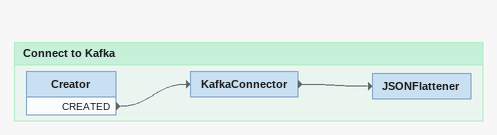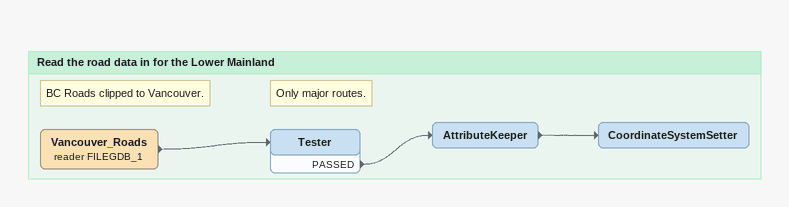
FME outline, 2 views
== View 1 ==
Bookmark: Connect to Kafka
Creator
    CREATED -> KafkaConnector
KafkaConnector
    -> JSONFlattener
JSONFlattener

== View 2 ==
Bookmark: Read the road data in for the Lower Mainland
Note: BC Roads clipped to Vancouver.
Vancouver_Roads (reader FILEGDB_1)
    -> Tester
Note: Only major routes.
Tester
    PASSED -> AttributeKeeper
AttributeKeeper
    -> CoordinateSystemSetter
CoordinateSystemSetter
